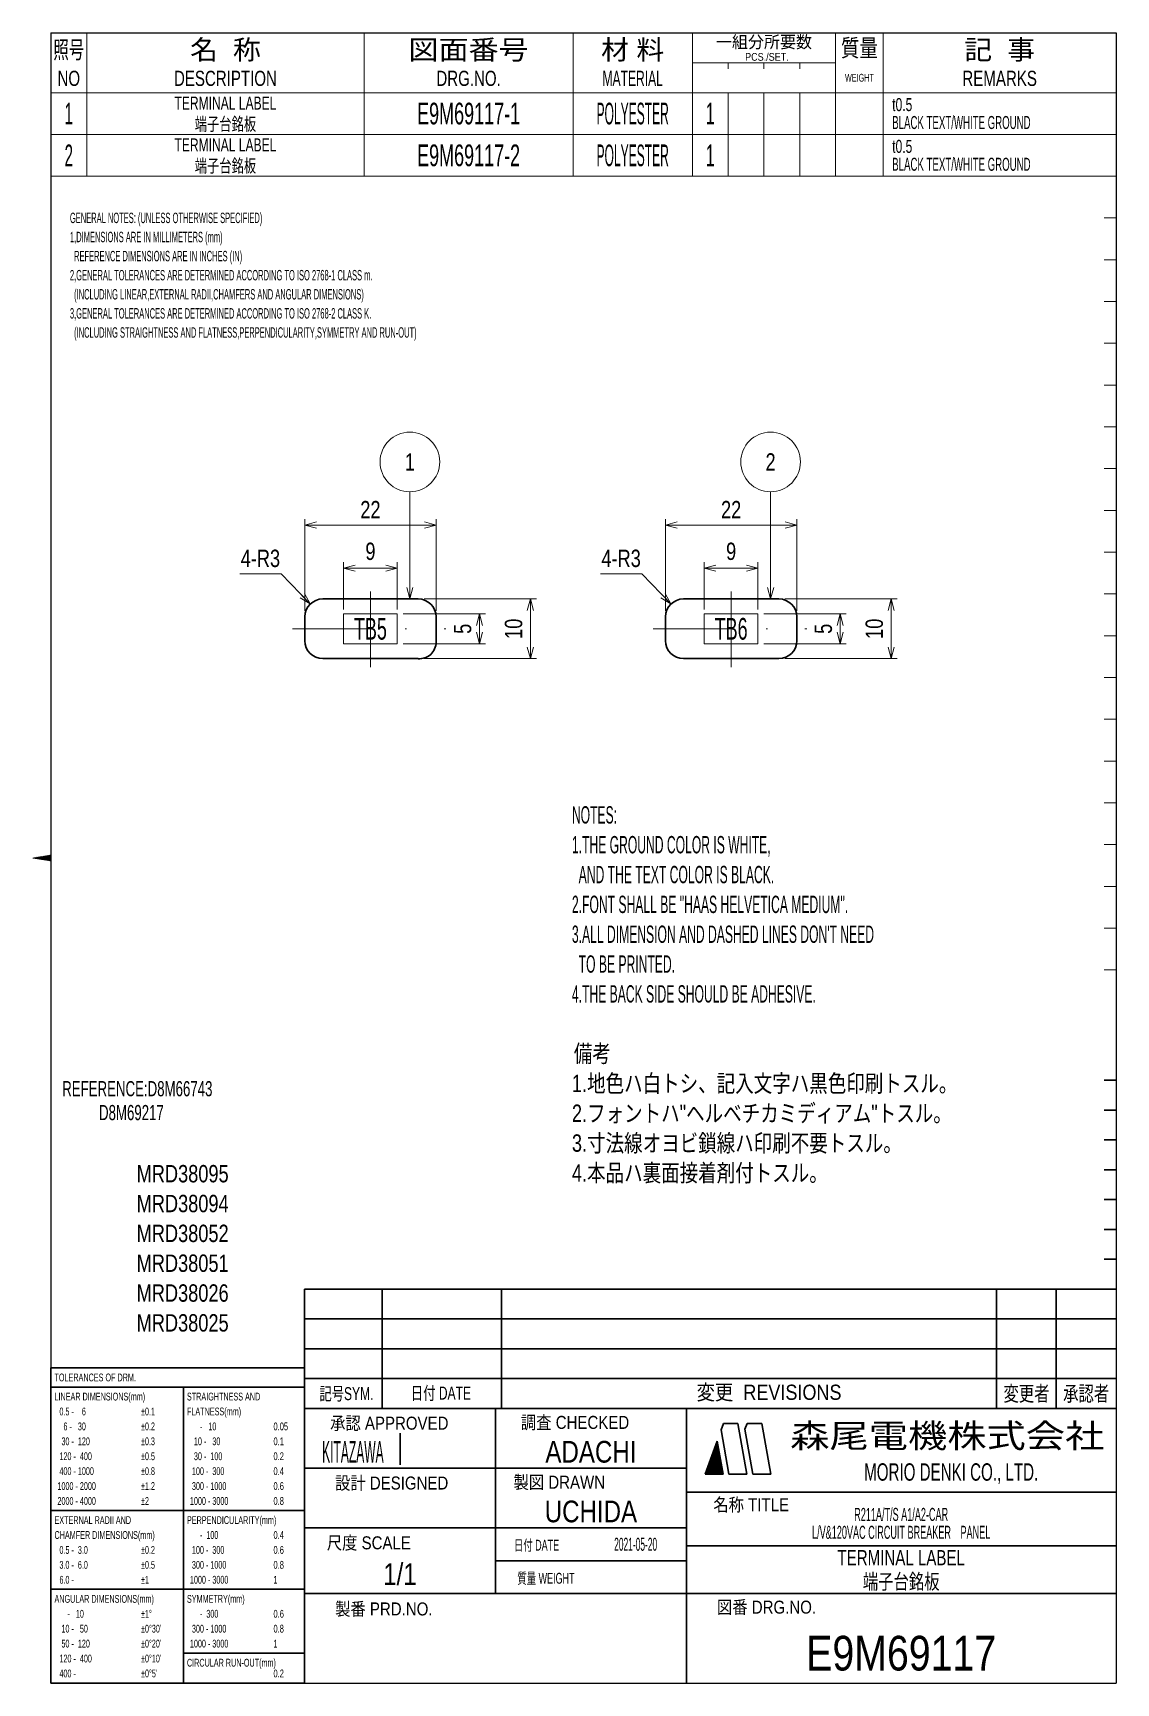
# Model space of a CAD drawing. Header units: millimetres. Extents: x 18 to 199, y 10 to 287.
import ezdxf
from ezdxf.enums import TextEntityAlignment as Align

# ---------------------------------------------------------------- set-up
doc = ezdxf.new("R2010")
doc.units = ezdxf.units.MM
doc.linetypes.add('DASHDOT', pattern=[25.3, 12.7, -6.3, 0, -6.3])
for name, color, linetype in [('GR1_01', 7, 'Continuous'), ('GR1_16', 7, 'Continuous'), ('図面枠E9M', 7, 'Continuous'), ('表題、部品表_02', 7, 'Continuous'), ('表題、部品表_03', 7, 'Continuous')]:
    doc.layers.add(name, color=color, linetype=linetype)
doc.styles.add('HG丸ｺﾞｼｯｸM-PRO', font='')
doc.styles.get('HG丸ｺﾞｼｯｸM-PRO').set_extended_font_data('HG丸ｺﾞｼｯｸM-PRO')

# ---------------------------------------------------------------- blocks, each defined once
blk = doc.blocks.new('BLKF024')
at = {"layer": '図面枠E9M', "color": 4, "linetype": 'Continuous', "lineweight": 13}
for p, q in [((17.775844, 148.495693), (17.786182, 148.50603)), ((17.897062, 148.47549), (17.955887, 148.534315)), ((18.018281, 148.455287), (18.125593, 148.562599)), ((18.139499, 148.435083), (18.295299, 148.590883)), ((18.260717, 148.41488), (18.465004, 148.619167)), ((18.381936, 148.394677), (18.63471, 148.647452)), ((18.503154, 148.374474), (18.804416, 148.675736)), ((18.624372, 148.354271), (18.974121, 148.70402)), ((18.745591, 148.334068), (19.143827, 148.732304)), ((18.866809, 148.313865), (19.313532, 148.760589)), ((18.988027, 148.293662), (19.483238, 148.788873)), ((19.109245, 148.273459), (19.652944, 148.817157)), ((19.230464, 148.253256), (19.822649, 148.845442)), ((19.351682, 148.233053), (19.992355, 148.873726)), ((19.4729, 148.21285), (20.162061, 148.90201)), ((19.594119, 148.192647), (20.331766, 148.930294)), ((19.715337, 148.172444), (20.501472, 148.958579)), ((19.836555, 148.152241), (20.671177, 148.986863)), ((19.957774, 148.132038), (20.75, 148.924264)), ((20.078992, 148.111835), (20.75, 148.782843)), ((20.20021, 148.091632), (20.75, 148.641421)), ((20.321429, 148.071429), (20.75, 148.5)), ((20.442647, 148.051226), (20.75, 148.358579)), ((20.563865, 148.031022), (20.75, 148.217157)), ((20.685083, 148.010819), (20.75, 148.075736))]:
    blk.add_line(p, q, dxfattribs=at)
blk = doc.blocks.new('BLKF025')
at = {"layer": '図面枠E9M', "color": 3, "linetype": 'Continuous', "lineweight": 35}
for p, q in [((131.756831, 48.999879), (132.5833, 49.826349)), ((131.83776, 49.22223), (132.562102, 49.946572)), ((131.918689, 49.44458), (132.540903, 50.066794)), ((131.999617, 49.66693), (132.519705, 50.187017)), ((132.080546, 49.88928), (132.498506, 50.30724)), ((132.161475, 50.111631), (132.477307, 50.427463)), ((132.242404, 50.333981), (132.456109, 50.547686)), ((132.323333, 50.556331), (132.43491, 50.667909)), ((132.404262, 50.778681), (132.413712, 50.788131)), ((130.407871, 45.246757), (132.943675, 47.782561)), ((130.461969, 45.442276), (132.922477, 47.902784)), ((130.542898, 45.664626), (132.901278, 48.023006)), ((130.549292, 45.246757), (132.964874, 47.662338)), ((130.623827, 45.886976), (132.88008, 48.143229)), ((130.690714, 45.246757), (132.986072, 47.542115)), ((130.704756, 46.109327), (132.858881, 48.263452)), ((130.785684, 46.331677), (132.837682, 48.383675)), ((130.832135, 45.246757), (133.007271, 47.421892)), ((130.866613, 46.554027), (132.816484, 48.503898)), ((130.947542, 46.776377), (132.795285, 48.624121)), ((130.973556, 45.246757), (133.028469, 47.301669)), ((131.028471, 46.998727), (132.774087, 48.744343)), ((131.1094, 47.221078), (132.752888, 48.864566)), ((131.114978, 45.246757), (133.049668, 47.181447)), ((131.190329, 47.443428), (132.73169, 48.984789)), ((131.256399, 45.246757), (133.070866, 47.061224)), ((131.271258, 47.665778), (132.710491, 49.105012)), ((131.352186, 47.888128), (132.689293, 49.225235)), ((131.433115, 48.110479), (132.668094, 49.345457)), ((131.514044, 48.332829), (132.646896, 49.46568)), ((131.594973, 48.555179), (132.625697, 49.585903)), ((131.675902, 48.777529), (132.604499, 49.706126)), ((131.397821, 45.246757), (133.092065, 46.941001)), ((131.539242, 45.246757), (133.113263, 46.820778)), ((131.680663, 45.246757), (133.134462, 46.700555)), ((131.822085, 45.246757), (133.15566, 46.580332)), ((131.963506, 45.246757), (133.176859, 46.46011)), ((132.104927, 45.246757), (133.198057, 46.339887)), ((132.246349, 45.246757), (133.219256, 46.219664)), ((132.38777, 45.246757), (133.240455, 46.099441)), ((132.529191, 45.246757), (133.261653, 45.979218)), ((132.670613, 45.246757), (133.282852, 45.858995)), ((132.812034, 45.246757), (133.30405, 45.738773)), ((132.953455, 45.246757), (133.325249, 45.61855)), ((133.094877, 45.246757), (133.346447, 45.498327)), ((133.236298, 45.246757), (133.367646, 45.378104)), ((133.37772, 45.246757), (133.388844, 45.257881))]:
    blk.add_line(p, q, dxfattribs=at)
blk = doc.blocks.new('BLKF023')
at = {"layer": '図面枠E9M', "color": 2, "linetype": 'Continuous', "lineweight": 25}
for p, q in [((20.75, 286.75), (20.75, 10.25)), ((20.75, 286.75), (199.25, 286.75)), ((199.25, 286.75), (199.25, 10.25)), ((20.75, 10.25), (199.25, 10.25))]:
    blk.add_line(p, q, dxfattribs=at)
at = {"layer": '図面枠E9M', "color": 4, "linetype": 'Continuous', "lineweight": 13}
for p, q in [((199.25, 269.75), (197.25, 269.75)), ((199.25, 262.75), (197.25, 262.75)), ((199.25, 255.75), (197.25, 255.75)), ((199.25, 248.75), (197.25, 248.75)), ((199.25, 241.75), (197.25, 241.75)), ((199.25, 234.75), (197.25, 234.75)), ((199.25, 227.75), (197.25, 227.75)), ((199.25, 220.75), (197.25, 220.75)), ((199.25, 213.75), (197.25, 213.75)), ((199.25, 206.75), (197.25, 206.75)), ((199.25, 199.75), (197.25, 199.75)), ((199.25, 192.75), (197.25, 192.75)), ((199.25, 185.75), (197.25, 185.75)), ((199.25, 178.75), (197.25, 178.75)), ((199.25, 171.75), (197.25, 171.75)), ((199.25, 164.75), (197.25, 164.75)), ((199.25, 157.75), (197.25, 157.75)), ((199.25, 150.75), (197.25, 150.75)), ((20.75, 149), (17.75, 148.5)), ((17.75, 148.5), (20.75, 148)), ((199.25, 143.75), (197.25, 143.75)), ((199.25, 136.75), (197.25, 136.75)), ((197.25, 129.75), (199.25, 129.75))]:
    blk.add_line(p, q, dxfattribs=at)
at = {"layer": '図面枠E9M', "color": 3, "linetype": 'Continuous', "lineweight": 35}
for p, q in [((199.25, 111.25), (197.25, 111.25)), ((199.25, 106.25), (197.25, 106.25)), ((199.25, 101.25), (197.25, 101.25)), ((199.25, 96.25), (197.25, 96.25)), ((199.25, 91.25), (197.25, 91.25)), ((199.25, 86.25), (197.25, 86.25)), ((199.25, 81.25), (197.25, 81.25)), ((63.25, 76.25), (199.25, 76.25)), ((63.25, 76.25), (63.25, 10.25)), ((76.25, 76.25), (76.25, 56.25)), ((96.25, 56.25), (96.25, 76.25)), ((179.25, 56.25), (179.25, 76.25)), ((189.25, 56.25), (189.25, 76.25)), ((63.25, 71.25), (199.25, 71.25)), ((63.25, 66.25), (199.25, 66.25)), ((63.25, 61.25), (199.25, 61.25)), ((63.25, 56.25), (199.25, 56.25)), ((95.25, 56.25), (95.25, 25.25)), ((127.25, 56.25), (127.25, 10.25)), ((133.09, 52.65), (133.48, 53.75)), ((134.39, 45.25), (133.09, 52.65)), ((133.48, 53.75), (135.89, 53.75)), ((137.39, 45.25), (135.89, 53.75)), ((137.43, 53.75), (137.07, 52.76)), ((138.39, 45.25), (137.07, 52.76)), ((137.43, 53.75), (139.89, 53.75)), ((141.39, 45.25), (139.89, 53.75)), ((79.27, 52.11), (79.27, 46.8)), ((130.39, 45.25), (132.41, 50.8)), ((133.39, 45.25), (132.41, 50.8)), ((63.25, 46.25), (127.25, 46.25)), ((130.39, 45.25), (133.39, 45.25)), ((134.39, 45.25), (137.39, 45.25)), ((138.39, 45.25), (141.39, 45.25)), ((127.25, 42.25), (199.25, 42.25)), ((63.25, 36.25), (127.25, 36.25)), ((127.25, 33.25), (199.25, 33.25)), ((95.25, 30.75), (127.25, 30.75)), ((63.25, 25.25), (199.25, 25.25))]:
    blk.add_line(p, q, dxfattribs=at)
at = {"layer": '図面枠E9M', "color": 4, "linetype": 'Continuous', "lineweight": 13}
blk.add_blockref('BLKF024', (0, 0), dxfattribs=at)
at = {"layer": '図面枠E9M', "color": 3, "linetype": 'Continuous', "lineweight": 35}
blk.add_blockref('BLKF025', (0, 0), dxfattribs=at)
at = {"layer": '図面枠E9M', "color": 4, "linetype": 'Continuous', "lineweight": 13, "style": 'HG丸ｺﾞｼｯｸM-PRO'}
for s, height, width, p in [('記号SYM.', 2.182, 0.69227, (70.28, 58.74)), ('日付 DATE', 2.182, 0.692507, (86.12, 58.83)), ('変更  REVISIONS', 2.5455, 0.887352, (141.1, 58.97)), ('変更者', 2.545, 0.741121, (184.25, 58.75)), ('承認者', 2.545, 0.741121, (194.25, 58.75)), ('調査 CHECKED', 2.182, 0.863174, (108.59, 53.92)), ('承認 APPROVED', 2.1818, 0.863151, (77.46, 53.79)), ('設計 DESIGNED', 2.1818, 0.862613, (77.86, 43.76)), ('製図 DRAWN', 2.182, 0.863099, (105.95, 43.9)), ('名称 TITLE', 2.182, 0.862489, (138.11, 40.12)), ('尺度 SCALE', 2.182, 0.862581, (74.03, 33.74)), ('日付 DATE', 1.818, 0.618255, (102.13, 33.34)), ('質量 WEIGHT', 1.818, 0.618812, (103.71, 27.8)), ('製番 PRD.NO.', 2.182, 0.863299, (76.54, 22.66)), ('図番 DRG.NO.', 2.182, 0.863083, (140.68, 22.96))]:
    blk.add_text(s, height=height, dxfattribs=dict(at, width=width)).set_placement(p, align=Align.MIDDLE_CENTER)
at = {"layer": '図面枠E9M', "color": 2, "linetype": 'Continuous', "lineweight": 25, "style": 'HG丸ｺﾞｼｯｸM-PRO', "width": 1.206081}
blk.add_text('森尾電機株式会社', height=4, dxfattribs=at).set_placement((170.97, 51.68), align=Align.MIDDLE_CENTER)
at = {"layer": '図面枠E9M', "color": 3, "linetype": 'Continuous', "lineweight": 35, "style": 'HG丸ｺﾞｼｯｸM-PRO', "width": 0.652197}
blk.add_text('MORIO DENKI CO., LTD.', height=2.9091, dxfattribs=at).set_placement((171.63, 45.61), align=Align.MIDDLE_CENTER)
blk = doc.blocks.new('BLKF026')
at = {"layer": '図面枠E9M', "color": 3, "linetype": 'Continuous', "lineweight": 35, "style": 'HG丸ｺﾞｼｯｸM-PRO'}
for s, height, width, p in [('KITAZAWA', 3.636, 0.414762, (71.36, 49)), ('ADACHI', 3.636, 0.830909, (111.25, 49)), ('UCHIDA', 3.636, 0.830691, (111.25, 39)), ('R211A/T/S A1/A2-CAR', 2.1818, 0.521924, (163.25, 38.5)), ('L/V&120VAC CIRCUIT BREAKER\u3000PANEL', 2.1818, 0.522042, (163.25, 35.5)), ('2021-05-20', 2.182, 0.482412, (118.75, 33.5)), ('1/1', 3.636, 0.828847, (79.25, 28.5)), ('TERMINAL LABEL', 2.5455, 0.742518, (163.25, 31.25)), ('E9M69117', 5.818, 0.845879, (163.25, 15.25))]:
    blk.add_text(s, height=height, dxfattribs=dict(at, width=width)).set_placement(p, align=Align.MIDDLE_CENTER)
blk = doc.blocks.new('BLKF027')
at = {"layer": '表題、部品表_02', "color": 4, "linetype": 'Continuous', "lineweight": 13}
for p, q in [((20.75, 276.75), (20.75, 269.75)), ((20.75, 276.75), (199.25, 276.75)), ((26.75, 276.75), (26.75, 269.75)), ((73.25, 276.75), (73.25, 269.75)), ((108.25, 276.75), (108.25, 269.75)), ((128.25, 276.75), (128.25, 269.75)), ((134.25, 276.75), (134.25, 269.75)), ((140.25, 276.75), (140.25, 269.75)), ((146.25, 269.75), (146.25, 276.75)), ((152.25, 276.75), (152.25, 269.75)), ((160.25, 276.75), (160.25, 269.75)), ((199.25, 276.75), (199.25, 269.75)), ((20.75, 269.75), (199.25, 269.75))]:
    blk.add_line(p, q, dxfattribs=at)
blk = doc.blocks.new('BLKF029')
at = {"layer": '表題、部品表_02', "color": 4, "linetype": 'Continuous', "lineweight": 13}
for p, q in [((20.75, 269.75), (20.75, 262.75)), ((20.75, 269.75), (199.25, 269.75)), ((26.75, 269.75), (26.75, 262.75)), ((73.25, 269.75), (73.25, 262.75)), ((108.25, 269.75), (108.25, 262.75)), ((128.25, 269.75), (128.25, 262.75)), ((134.25, 269.75), (134.25, 262.75)), ((140.25, 269.75), (140.25, 262.75)), ((146.25, 262.75), (146.25, 269.75)), ((152.25, 269.75), (152.25, 262.75)), ((160.25, 269.75), (160.25, 262.75)), ((199.25, 269.75), (199.25, 262.75)), ((20.75, 262.75), (199.25, 262.75))]:
    blk.add_line(p, q, dxfattribs=at)
blk = doc.blocks.new('BLKF031')
at = {"layer": '図面枠E9M', "color": 3, "linetype": 'Continuous', "lineweight": 35}
for p, q in [((20.75, 63.05), (63.25, 63.05)), ((20.75, 63.05), (20.75, 10.25)), ((63.25, 10.25), (63.25, 63.05)), ((20.75, 59.85), (63.25, 59.85)), ((42.95, 10.25), (42.95, 59.85)), ((20.75, 39.15), (42.95, 39.15)), ((42.95, 39.15), (63.25, 39.15)), ((20.75, 25.95), (42.95, 25.95)), ((42.95, 25.95), (63.25, 25.95)), ((42.95, 15.25), (63.25, 15.25)), ((20.75, 10.25), (63.25, 10.25))]:
    blk.add_line(p, q, dxfattribs=at)
at = {"layer": '図面枠E9M', "color": 4, "linetype": 'Continuous', "lineweight": 13, "style": 'HG丸ｺﾞｼｯｸM-PRO'}
for s, height, width, p in [('TOLERANCES OF DRM.', 1.3091, 0.578171, (21.35, 61.45)), ('LINEAR DIMENSIONS(mm)', 1.3091, 0.578157, (21.35, 58.25)), ('STRAIGHTNESS AND', 1.3091, 0.577537, (43.55, 58.25)), (' 0.5 -    6', 1.3091, 0.576124, (21.85, 55.75)), ('±0.1', 1.309, 0.576447, (35.85, 55.75)), ('FLATNESS(mm)', 1.3091, 0.578373, (43.55, 55.75)), ('   6 -   30', 1.3091, 0.576367, (21.85, 53.25)), ('±0.2', 1.309, 0.576447, (35.85, 53.25)), ('     -   10', 1.3091, 0.576414, (44.05, 53.25)), ('0.05', 1.309, 0.575594, (58.05, 53.25)), ('  30 -  120', 1.3091, 0.576292, (21.85, 50.75)), ('±0.3', 1.309, 0.576447, (35.85, 50.75)), ('  10 -   30', 1.3091, 0.576326, (44.05, 50.75)), ('0.1', 1.309, 0.575388, (58.05, 50.75)), (' 120 -  400', 1.3091, 0.576261, (21.85, 48.25)), ('±0.5', 1.309, 0.576447, (35.85, 48.25)), ('  30 -  100', 1.3091, 0.576292, (44.05, 48.25)), ('0.2', 1.309, 0.575388, (58.05, 48.25)), (' 400 - 1000', 1.3091, 0.576235, (21.85, 45.75)), ('±0.8', 1.309, 0.576447, (35.85, 45.75)), (' 100 -  300', 1.3091, 0.576261, (44.05, 45.75)), ('0.4', 1.309, 0.575388, (58.05, 45.75)), ('1000 - 2000', 1.3091, 0.576211, (21.85, 43.25)), ('±1.2', 1.309, 0.576447, (35.85, 43.25)), (' 300 - 1000', 1.3091, 0.576235, (44.05, 43.25)), ('0.6', 1.309, 0.575388, (58.05, 43.25)), ('2000 - 4000', 1.3091, 0.576211, (21.85, 40.75)), ('±2', 1.309, 0.577311, (35.85, 40.75)), ('1000 - 3000', 1.3091, 0.576211, (44.05, 40.75)), ('0.8', 1.309, 0.575388, (58.05, 40.75)), ('EXTERNAL RADII AND', 1.3091, 0.577966, (21.35, 37.55)), ('PERPENDICULARITY(mm)', 1.3091, 0.577743, (43.55, 37.55)), ('CHAMFER DIMENSIONS(mm)', 1.3091, 0.57813, (21.35, 35.05)), (' 0.5 -  3.0', 1.3091, 0.575865, (21.85, 32.55)), ('±0.2', 1.309, 0.576447, (35.85, 32.55)), (' 100 -  300', 1.3091, 0.576261, (44.05, 32.55)), ('     -  100', 1.3091, 0.576367, (44.05, 35.05)), ('0.4', 1.309, 0.575388, (58.05, 35.05)), ('0.6', 1.309, 0.575388, (58.05, 32.55)), (' 3.0 -  6.0', 1.3091, 0.575865, (21.85, 30.05)), ('±0.5', 1.309, 0.576447, (35.85, 30.05)), (' 300 - 1000', 1.3091, 0.576235, (44.05, 30.05)), ('0.8', 1.309, 0.575388, (58.05, 30.05)), (' 6.0 -', 1.309, 0.576034, (21.85, 27.55)), ('±1', 1.309, 0.577311, (35.85, 27.55)), ('1000 - 3000', 1.3091, 0.576211, (44.05, 27.55)), ('1', 1.31, 0.576062, (58.05, 27.55)), ('ANGULAR DIMENSIONS(mm)', 1.3091, 0.577928, (21.35, 24.35)), ('SYMMETRY(mm)', 1.3091, 0.577897, (43.55, 24.35)), ('     -   10', 1.3091, 0.576414, (21.85, 21.85)), ('±1°', 1.309, 0.577649, (35.85, 21.85)), ('     -  300', 1.3091, 0.576367, (44.05, 21.85)), ('0.6', 1.309, 0.575388, (58.05, 21.85)), ('  10 -   50', 1.3091, 0.576326, (21.85, 19.35)), ("±0°30'", 1.309, 0.576786, (35.85, 19.35)), (' 300 - 1000', 1.3091, 0.576235, (44.05, 19.35)), ('0.8', 1.309, 0.575388, (58.05, 19.35)), ('  50 -  120', 1.3091, 0.576292, (21.85, 16.85)), ("±0°20'", 1.309, 0.576786, (35.85, 16.85)), ('1000 - 3000', 1.3091, 0.576211, (44.05, 16.85)), ('1', 1.31, 0.576062, (58.05, 16.85)), (' 120 -  400', 1.3091, 0.576261, (21.85, 14.35)), ("±0°10'", 1.309, 0.576786, (35.85, 14.35)), ('CIRCULAR RUN-OUT(mm)', 1.3091, 0.577678, (43.55, 13.65)), (' 400 -', 1.309, 0.576375, (21.85, 11.85)), ("±0°5'", 1.309, 0.576932, (35.85, 11.85)), ('0.2', 1.309, 0.575388, (58.05, 11.85))]:
    blk.add_text(s, height=height, dxfattribs=dict(at, width=width)).set_placement(p, align=Align.MIDDLE_LEFT)
blk = doc.blocks.new('BLKF033')
at = {"layer": '図面枠E9M', "color": 4, "linetype": 'Continuous', "lineweight": 13}
for p, q in [((20.75, 286.75), (20.75, 276.75)), ((20.75, 286.75), (199.25, 286.75)), ((26.75, 286.75), (26.75, 276.75)), ((73.25, 286.75), (73.25, 276.75)), ((108.25, 286.75), (108.25, 276.75)), ((128.25, 286.75), (128.25, 276.75)), ((152.25, 286.75), (152.25, 276.75)), ((160.25, 286.75), (160.25, 276.75)), ((199.25, 286.75), (199.25, 276.75)), ((128.25, 281.75), (152.25, 281.75)), ((134.25, 280.75), (134.25, 281.75)), ((140.25, 281.75), (140.25, 280.75)), ((146.25, 281.75), (146.25, 280.75)), ((20.75, 276.75), (199.25, 276.75))]:
    blk.add_line(p, q, dxfattribs=at)
at = {"layer": '図面枠E9M', "color": 3, "linetype": 'Continuous', "lineweight": 35, "style": 'HG丸ｺﾞｼｯｸM-PRO'}
for s, height, width, p in [('照号', 2.909, 0.651535, (23.75, 283.95)), ('名  称', 3.273, 1.042426, (50, 283.95)), ('図面番号', 3.273, 1.127518, (90.75, 283.95)), ('材 料', 3.273, 1.042439, (118.25, 283.95)), ('一組分所要数', 2.036, 0.966638, (140.25, 285.25)), ('質量', 2.909, 0.781842, (156.25, 284.25)), ('記  事', 3.273, 1.042426, (179.75, 283.95)), ('PCS./SET.', 1.309, 0.862935, (140.75, 282.75)), ('NO', 2.545, 0.740841, (23.75, 279.15)), ('DESCRIPTION', 2.5455, 0.741365, (50, 279.15)), ('DRG.NO.', 2.545, 0.741189, (90.75, 279.15)), ('MATERIAL', 2.545, 0.594756, (118.25, 279.15)), ('WEIGHT', 1.309, 0.635507, (156.25, 279.25)), ('REMARKS', 2.545, 0.742803, (179.75, 279.15))]:
    blk.add_text(s, height=height, dxfattribs=dict(at, width=width)).set_placement(p, align=Align.MIDDLE_CENTER)
blk = doc.blocks.new('BLKF032')
at = {"layer": '図面枠E9M', "color": 3, "linetype": 'Continuous', "lineweight": 13}
blk.add_blockref('BLKF033', (0, 0), dxfattribs=at)
blk = doc.blocks.new('BLKF034')
at = {"layer": 'GR1_01', "color": 3, "linetype": 'Continuous', "lineweight": 35}
for p, q in [((82.3, 191.91), (66.3, 191.91)), ((63.3, 188.91), (63.3, 184.91)), ((85.3, 184.66), (85.3, 188.91)), ((66.3, 181.91), (82.3, 181.91))]:
    blk.add_line(p, q, dxfattribs=at)
for centre, radius, start, end in [((66.3, 188.91), 3, 90, 180), ((82.3, 188.91), 3, 0, 90), ((66.3, 184.91), 3, 180, 270), ((82.51, 184.69), 2.8, 265.7996, 359.2213)]:
    blk.add_arc(centre, radius, start, end, dxfattribs=at)
blk = doc.blocks.new('FXTIP_ARROW_S')
at = {"color": 0, "linetype": 'Continuous', "lineweight": -2}
for q in [(-1, 0), (-0.97, 0.26), (-0.97, -0.26)]:
    blk.add_line((0, 0), q, dxfattribs=at)
blk = doc.blocks.new('FXTIP_ARROW_E')
at = {"color": 0, "linetype": 'Continuous', "lineweight": -2}
for q in [(-1, 0), (-0.97, 0.26), (-0.97, -0.26)]:
    blk.add_line((0, 0), q, dxfattribs=at)
blk = doc.blocks.new('BLKF035')
at = {"layer": 'GR1_01', "color": 3, "linetype": 'Continuous', "lineweight": 35}
for p, q in [((142.75, 191.91), (126.75, 191.91)), ((123.75, 188.91), (123.75, 184.91)), ((145.75, 184.91), (145.75, 188.91)), ((126.75, 181.91), (142.75, 181.91))]:
    blk.add_line(p, q, dxfattribs=at)
for centre, start, end in [((126.75, 188.91), 90, 180), ((142.75, 188.91), 0, 90), ((126.75, 184.91), 180, 270), ((142.75, 184.91), 270, 0)]:
    blk.add_arc(centre, 3, start, end, dxfattribs=at)

msp = doc.modelspace()

# ---------------------------------------------------------------- linework, layer by layer
at = {"layer": 'GR1_01', "color": 4, "linetype": 'DASHDOT', "lineweight": 13}
for p, q in [((74.3, 193.18), (74.3, 180.15)), ((134.75, 193.18), (134.75, 180.15)), ((61.26, 186.91), (86.96, 186.91)), ((121.71, 186.91), (147.41, 186.91))]:
    msp.add_line(p, q, dxfattribs=at)
at = {"layer": 'GR1_01', "color": 3, "linetype": 'DASHDOT', "lineweight": 13}
for p, q in [((78.8, 189.41), (69.8, 189.41)), ((69.8, 189.41), (69.8, 184.41)), ((78.8, 184.41), (78.8, 189.41)), ((139.25, 189.41), (130.25, 189.41)), ((130.25, 189.41), (130.25, 184.41)), ((139.25, 184.41), (139.25, 189.41)), ((69.8, 184.41), (78.8, 184.41)), ((130.25, 184.41), (139.25, 184.41))]:
    msp.add_line(p, q, dxfattribs=at)
at = {"layer": 'GR1_16', "color": 7, "linetype": 'Continuous', "lineweight": 13}
for p, q in [((80.91, 191.91), (80.91, 209.87)), ((141.36, 191.91), (141.36, 209.87))]:
    msp.add_line(p, q, dxfattribs=at)
at = {"layer": 'GR1_16', "color": 4, "linetype": 'Continuous', "lineweight": 13}
for p, q in [((63.3, 189.91), (63.3, 205.3)), ((85.3, 189.91), (85.3, 205.3)), ((123.75, 189.91), (123.75, 205.3)), ((145.75, 189.91), (145.75, 205.3)), ((63.3, 204.3), (85.3, 204.3)), ((123.75, 204.3), (145.75, 204.3)), ((69.8, 190.16), (69.8, 198.07)), ((69.8, 197.07), (78.8, 197.07)), ((78.8, 190.16), (78.8, 198.07)), ((130.25, 190.16), (130.25, 198.07)), ((130.25, 197.07), (139.25, 197.07)), ((139.25, 190.16), (139.25, 198.07)), ((59.32, 196.14), (52.4, 196.14)), ((64.22, 191.07), (59.32, 196.14)), ((119.77, 196.14), (112.85, 196.14)), ((124.67, 191.07), (119.77, 196.14)), ((83.3, 191.91), (102.11, 191.91)), ((101.11, 181.91), (101.11, 191.91)), ((143.75, 191.91), (162.56, 191.91)), ((161.56, 181.91), (161.56, 191.91)), ((79.8, 189.41), (93.57, 189.41)), ((92.57, 184.41), (92.57, 189.41)), ((140.25, 189.41), (154.02, 189.41)), ((153.02, 184.41), (153.02, 189.41)), ((79.8, 184.41), (93.57, 184.41)), ((140.25, 184.41), (154.02, 184.41)), ((83.3, 181.91), (102.11, 181.91)), ((143.75, 181.91), (162.56, 181.91))]:
    msp.add_line(p, q, dxfattribs=at)
at = {"layer": 'GR1_16', "color": 7, "linetype": 'Continuous', "lineweight": 13}
for centre in [(80.91, 214.87), (141.36, 214.87)]:
    msp.add_circle(centre, 5, dxfattribs=at)

# ---------------------------------------------------------------- block references
at = {"layer": 'GR1_01', "color": 3, "linetype": 'Continuous', "lineweight": 35}
for name in ['BLKF034', 'BLKF035']:
    msp.add_blockref(name, (0, 0), dxfattribs=at)
at = {"layer": 'GR1_16', "color": 4, "linetype": 'Continuous', "lineweight": 13, "xscale": 2, "yscale": 2}
for name, p, rotation in [('FXTIP_ARROW_S', (63.3, 204.3), 180), ('FXTIP_ARROW_E', (85.3, 204.3), 360), ('FXTIP_ARROW_S', (123.75, 204.3), 180), ('FXTIP_ARROW_E', (145.75, 204.3), 360), ('FXTIP_ARROW_S', (69.8, 197.07), 180), ('FXTIP_ARROW_E', (78.8, 197.07), 360), ('FXTIP_ARROW_S', (130.25, 197.07), 180), ('FXTIP_ARROW_E', (139.25, 197.07), 360), ('FXTIP_ARROW_S', (64.22, 191.07), 313.9589935190205), ('FXTIP_ARROW_E', (101.11, 191.91), 90), ('FXTIP_ARROW_S', (124.67, 191.07), 313.9589935190205), ('FXTIP_ARROW_E', (161.56, 191.91), 90), ('FXTIP_ARROW_E', (92.57, 189.41), 90), ('FXTIP_ARROW_E', (153.02, 189.41), 90), ('FXTIP_ARROW_S', (92.57, 184.41), 270), ('FXTIP_ARROW_S', (153.02, 184.41), 270), ('FXTIP_ARROW_S', (101.11, 181.91), 270), ('FXTIP_ARROW_S', (161.56, 181.91), 270)]:
    msp.add_blockref(name, p, dxfattribs=dict(at, rotation=rotation))
at = {"layer": 'GR1_16', "color": 7, "linetype": 'Continuous', "lineweight": 13, "xscale": 2, "yscale": 2, "rotation": 270}
for p in [(80.91, 191.91), (141.36, 191.91)]:
    msp.add_blockref('FXTIP_ARROW_S', p, dxfattribs=at)
at = {"layer": '図面枠E9M', "color": 4, "linetype": 'Continuous', "lineweight": 35}
msp.add_blockref('BLKF023', (0, 0), dxfattribs=at)
at = {"layer": '図面枠E9M', "color": 3, "linetype": 'Continuous', "lineweight": 13}
msp.add_blockref('BLKF032', (0, 0), dxfattribs=at)
at = {"layer": '図面枠E9M', "color": 4, "linetype": 'Continuous', "lineweight": 13}
msp.add_blockref('BLKF031', (0, 0), dxfattribs=at)
at = {"layer": '図面枠E9M', "color": 3, "linetype": 'Continuous', "lineweight": 35}
msp.add_blockref('BLKF026', (0, 0), dxfattribs=at)
at = {"layer": '表題、部品表_02', "color": 4, "linetype": 'Continuous', "lineweight": 13}
for name in ['BLKF027', 'BLKF029']:
    msp.add_blockref(name, (0, 0), dxfattribs=at)

# ---------------------------------------------------------------- texts
at = {"layer": 'GR1_01', "color": 3, "linetype": 'Continuous', "lineweight": 35, "style": 'HG丸ｺﾞｼｯｸM-PRO'}
for s, height, width, p in [('TB5', 3.636, 0.618612, (74.3, 186.91)), ('TB6', 3.636, 0.618612, (134.75, 186.91)), ('備考', 2.909, 0.781842, (111.49, 115.73))]:
    msp.add_text(s, height=height, dxfattribs=dict(at, width=width)).set_placement(p, align=Align.MIDDLE_CENTER)
for s, height, width, p in [('NOTES:', 2.909, 0.521723, (108.07, 155.73)), ('1.THE GROUND COLOR IS WHITE,', 2.9091, 0.522244, (108.07, 150.73)), ('  AND THE TEXT COLOR IS BLACK.', 2.9091, 0.522775, (108.07, 145.73)), ('2.FONT SHALL BE "HAAS HELVETICA MEDIUM".', 2.9091, 0.522591, (108.07, 140.73)), ("3.ALL DIMENSION AND DASHED LINES DON'T NEED", 2.9091, 0.522269, (108.07, 135.73)), ('  TO BE PRINTED.', 2.9091, 0.522545, (108.07, 130.73)), ('4.THE BACK SIDE SHOULD BE ADHESIVE.', 2.9091, 0.522253, (108.07, 125.73)), ('1.地色ハ白トシ、記入文字ハ黒色印刷トスル。', 2.9091, 0.781989, (108.07, 110.73)), ('2.フォントハ"ヘルベチカミディアム"トスル。', 2.9091, 0.782088, (108.07, 105.73)), ('3.寸法線オヨビ鎖線ハ印刷不要トスル。', 2.9091, 0.782013, (108.07, 100.73)), ('4.本品ハ裏面接着剤付トスル。', 2.9091, 0.782062, (108.07, 95.73))]:
    msp.add_text(s, height=height, dxfattribs=dict(at, width=width)).set_placement(p, align=Align.MIDDLE_LEFT)
at = {"layer": 'GR1_16', "color": 7, "linetype": 'Continuous', "lineweight": 35, "style": 'HG丸ｺﾞｼｯｸM-PRO', "width": 0.784542}
for s, p in [('1', (80.91, 214.87)), ('2', (141.36, 214.87))]:
    msp.add_text(s, height=2.91, rotation=0, dxfattribs=at).set_placement(p, align=Align.MIDDLE_CENTER)
at = {"layer": 'GR1_16', "color": 4, "linetype": 'Continuous', "lineweight": 13, "style": 'HG丸ｺﾞｼｯｸM-PRO', "width": 0.784542}
for p in [(74.3, 204.55), (134.75, 204.55)]:
    msp.add_text('22', height=2.909, rotation=0, dxfattribs=at).set_placement(p, align=Align.BOTTOM_CENTER)
at = {"layer": 'GR1_16', "color": 3, "linetype": 'Continuous', "lineweight": 13, "style": 'HG丸ｺﾞｼｯｸM-PRO', "width": 0.783129}
for p in [(55.86, 196.39), (116.31, 196.39)]:
    msp.add_text('4-R3', height=2.909, dxfattribs=at).set_placement(p, align=Align.BOTTOM_CENTER)
at = {"layer": 'GR1_16', "color": 3, "linetype": 'Continuous', "lineweight": 35, "style": 'HG丸ｺﾞｼｯｸM-PRO', "width": 0.784542}
for s, height, rotation, p in [('9', 2.91, 0, (74.3, 197.57)), ('9', 2.91, 0, (134.75, 197.57)), ('10', 2.909, 90, (100.61, 186.91)), ('10', 2.909, 90, (161.06, 186.91)), ('5', 2.91, 90, (92.07, 186.91)), ('5', 2.91, 90, (152.52, 186.91))]:
    msp.add_text(s, height=height, rotation=rotation, dxfattribs=at).set_placement(p, align=Align.BOTTOM_CENTER)
at = {"layer": '図面枠E9M', "color": 3, "linetype": 'Continuous', "lineweight": 35, "style": 'HG丸ｺﾞｼｯｸM-PRO'}
for s, width, p in [('GENERAL NOTES: (UNLESS OTHERWISE SPECIFIED)', 0.52211, (23.94, 256.64)), ('1,DIMENSIONS ARE IN MILLIMETERS (mm)', 0.521966, (23.94, 253.44)), ('  REFERENCE DIMENSIONS ARE IN INCHES (IN)', 0.521932, (23.94, 250.24)), ('2,GENERAL TOLERANCES ARE DETERMINED ACCORDING TO ISO 2768-1 CLASS m.', 0.522186, (23.94, 247.04)), ('  (INCLUDING LINEAR,EXTERNAL RADII,CHAMFERS AND ANGULAR DIMENSIONS)', 0.522355, (23.94, 243.84)), ('3,GENERAL TOLERANCES ARE DETERMINED ACCORDING TO ISO 2768-2 CLASS K.', 0.52223, (23.94, 240.64)), ('  (INCLUDING STRAIGHTNESS AND FLATNESS,PERPENDICULARITY,SYMMETRY AND RUN-OUT)', 0.522087, (23.94, 237.44))]:
    msp.add_text(s, height=1.7455, dxfattribs=dict(at, width=width)).set_placement(p, align=Align.TOP_LEFT)
for s, width, p in [('REFERENCE:D8M66743', 0.652315, (22.65, 109.84)), ('          D8M69217', 0.651938, (22.65, 105.84))]:
    msp.add_text(s, height=2.5455, dxfattribs=dict(at, width=width)).set_placement(p, align=Align.MIDDLE_LEFT)
for s, height, width, p in [('MRD38095', 2.909, 0.783793, (42.83, 95.6)), ('MRD38094', 2.909, 0.783793, (42.83, 90.6)), ('MRD38052', 2.909, 0.783793, (42.83, 85.6)), ('MRD38051', 2.909, 0.783793, (42.83, 80.6)), ('MRD38026', 2.909, 0.783793, (42.83, 75.6)), ('MRD38025', 2.909, 0.783793, (42.83, 70.6)), ('端子台銘板', 2.545, 0.741121, (163.25, 27.25))]:
    msp.add_text(s, height=height, dxfattribs=dict(at, width=width)).set_placement(p, align=Align.MIDDLE_CENTER)
at = {"layer": '表題、部品表_03', "color": 3, "linetype": 'Continuous', "lineweight": 35, "style": 'HG丸ｺﾞｼｯｸM-PRO'}
for s, height, width, p in [('1', 3.64, 0.521199, (23.75, 273.25)), ('TERMINAL LABEL', 2.1818, 0.693017, (50, 275)), ('E9M69117-1', 3.636, 0.619742, (90.75, 273.25)), ('POLYESTER', 3.636, 0.41533, (118.25, 273.25)), ('1', 3.64, 0.576062, (131.25, 273.25)), ('端子台銘板', 2.182, 0.692256, (50, 271.5)), ('TERMINAL LABEL', 2.1818, 0.693017, (50, 268)), ('2', 3.64, 0.521199, (23.75, 266.25)), ('端子台銘板', 2.182, 0.692256, (50, 264.5)), ('E9M69117-2', 3.636, 0.619742, (90.75, 266.25)), ('POLYESTER', 3.636, 0.41533, (118.25, 266.25)), ('1', 3.64, 0.576062, (131.25, 266.25))]:
    msp.add_text(s, height=height, dxfattribs=dict(at, width=width)).set_placement(p, align=Align.MIDDLE_CENTER)
for s, height, width, p in [('t0.5', 2.182, 0.690457, (161.75, 274.75)), ('BLACK TEXT/WHITE GROUND', 2.1818, 0.554349, (161.75, 271.75)), ('t0.5', 2.182, 0.690457, (161.75, 267.75)), ('BLACK TEXT/WHITE GROUND', 2.1818, 0.554349, (161.75, 264.75))]:
    msp.add_text(s, height=height, dxfattribs=dict(at, width=width)).set_placement(p, align=Align.MIDDLE_LEFT)

doc.saveas('drawing.dxf')
